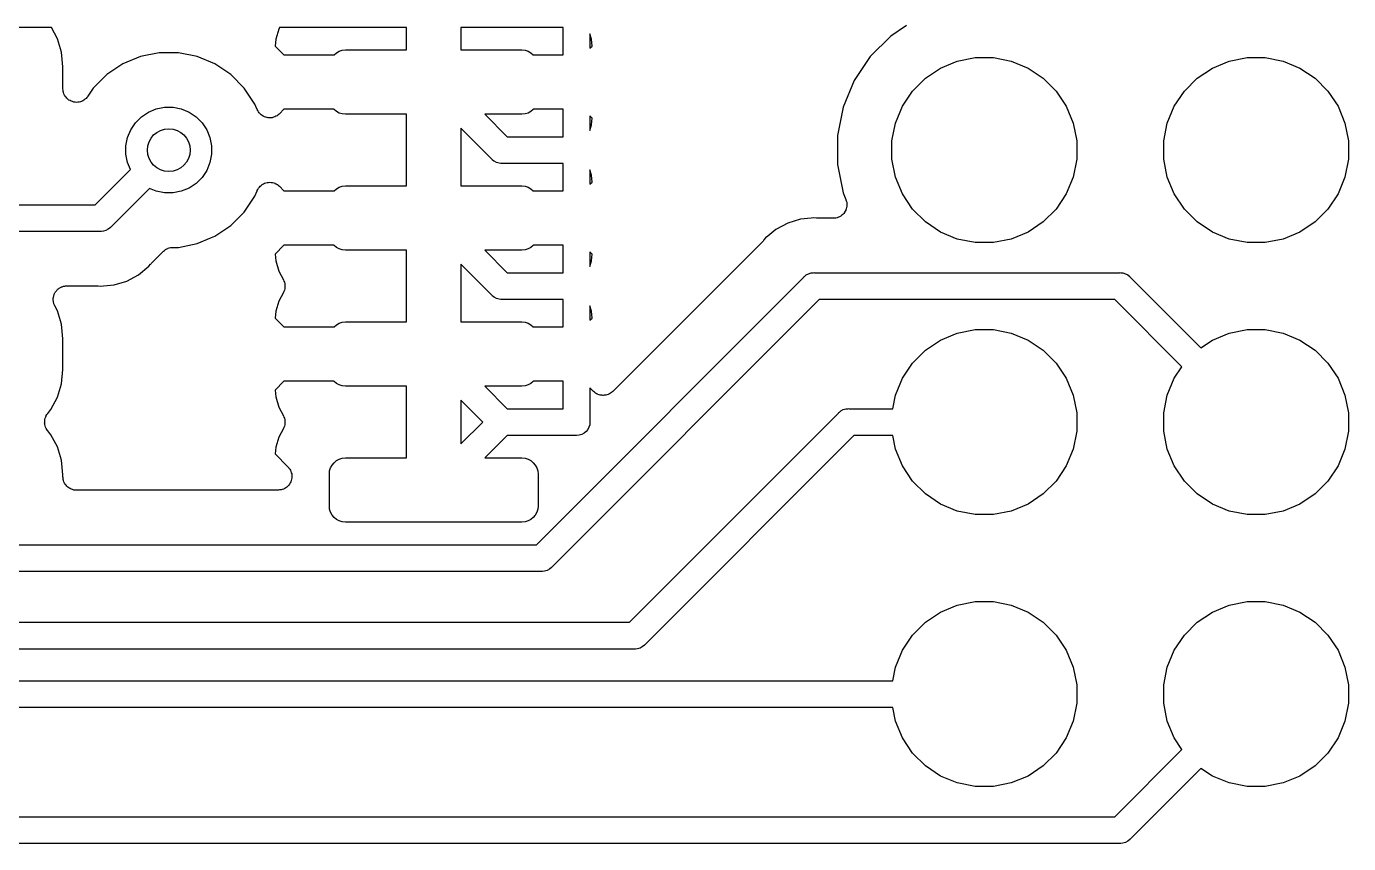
# Model space of a CAD drawing. Extents: x 4.65 to 8.46, y -5.31 to -3.29.
# Drawn here: x 7.9476 to 8.434, y -3.8049 to -3.5045 of the extents above; entities that cross this region are included whole.
import ezdxf

# ---------------------------------------------------------------- set-up
doc = ezdxf.new("R2010")
doc.units = 0
doc.header["$MEASUREMENT"] = 0
doc.layers.add('BLACK', color=7, linetype='CONTINUOUS')

msp = doc.modelspace()

# ---------------------------------------------------------------- linework, layer by layer
at = {"layer": 'BLACK', "linetype": 'CONTINUOUS'}
for p, q in [((7.95681, -3.50492), (7.81018, -3.50492)), ((7.95906, -3.50914), (7.95681, -3.50492)), ((8.04049, -3.5055), (8.03934, -3.50927)), ((8.04078, -3.50495), (8.04049, -3.5055)), ((8.04079, -3.50492), (8.04078, -3.50495)), ((8.08744, -3.50492), (8.04079, -3.50492)), ((8.08744, -3.51319), (8.08744, -3.50492)), ((8.10744, -3.50492), (8.10744, -3.51319)), ((8.14508, -3.50492), (8.10744, -3.50492)), ((8.14508, -3.515), (8.14508, -3.50492)), ((8.27141, -3.50416), (8.26558, -3.50806)), ((7.96054, -3.51402), (7.95906, -3.50914)), ((8.03934, -3.50927), (8.0391, -3.51173)), ((8.15554, -3.50927), (8.15492, -3.50724)), ((8.15492, -3.50724), (8.15492, -3.51258)), ((8.15578, -3.51173), (8.15554, -3.50927)), ((8.26558, -3.50806), (8.25806, -3.51558)), ((7.96107, -3.51934), (7.96054, -3.51402)), ((7.98957, -3.51563), (7.98307, -3.51832)), ((7.99648, -3.51425), (7.98957, -3.51563)), ((8.00352, -3.51425), (7.99648, -3.51425)), ((8.01043, -3.51563), (8.00352, -3.51425)), ((8.01693, -3.51832), (8.01043, -3.51563)), ((8.0391, -3.51173), (8.04238, -3.515)), ((8.04238, -3.515), (8.06072, -3.515)), ((8.06072, -3.515), (8.06078, -3.51492)), ((8.06078, -3.51492), (8.06168, -3.51418)), ((8.06168, -3.51418), (8.0627, -3.51364)), ((8.0627, -3.51364), (8.06381, -3.5133)), ((8.06381, -3.5133), (8.06496, -3.51319)), ((8.06496, -3.51319), (8.08744, -3.51319)), ((8.10744, -3.51319), (8.12992, -3.51319)), ((8.12992, -3.51319), (8.13107, -3.5133)), ((8.13107, -3.5133), (8.13218, -3.51364)), ((8.13218, -3.51364), (8.1332, -3.51418)), ((8.1332, -3.51418), (8.1341, -3.51492)), ((8.1341, -3.51492), (8.13416, -3.515)), ((8.13416, -3.515), (8.14508, -3.515)), ((8.15492, -3.51258), (8.15578, -3.51173)), ((8.25806, -3.51558), (8.25215, -3.52442)), ((8.29008, -3.51731), (8.29665, -3.516)), ((8.29665, -3.516), (8.30335, -3.516)), ((8.30335, -3.516), (8.30992, -3.51731)), ((8.39008, -3.51731), (8.39665, -3.516)), ((8.39665, -3.516), (8.40335, -3.516)), ((8.40335, -3.516), (8.40992, -3.51731)), ((7.96107, -3.52744), (7.96107, -3.51934)), ((7.98307, -3.51832), (7.97721, -3.52223)), ((8.02279, -3.52223), (8.01693, -3.51832)), ((8.27833, -3.52359), (8.28389, -3.51987)), ((8.28389, -3.51987), (8.29008, -3.51731)), ((8.30992, -3.51731), (8.31611, -3.51987)), ((8.31611, -3.51987), (8.32167, -3.52359)), ((8.37833, -3.52359), (8.38389, -3.51987)), ((8.38389, -3.51987), (8.39008, -3.51731)), ((8.40992, -3.51731), (8.41611, -3.51987)), ((8.41611, -3.51987), (8.42167, -3.52359)), ((7.97721, -3.52223), (7.97223, -3.52721)), ((8.02777, -3.52721), (8.02279, -3.52223)), ((8.25215, -3.52442), (8.24808, -3.53425)), ((8.27359, -3.52833), (8.27833, -3.52359)), ((8.32167, -3.52359), (8.32641, -3.52833)), ((8.37359, -3.52833), (8.37833, -3.52359)), ((8.42167, -3.52359), (8.42641, -3.52833)), ((7.96111, -3.52792), (7.96107, -3.52744)), ((7.96116, -3.5284), (7.96111, -3.52792)), ((7.96116, -3.52841), (7.96116, -3.5284)), ((7.9613, -3.52888), (7.96116, -3.52841)), ((7.96116, -3.52841), (7.96116, -3.52841)), ((7.96144, -3.52933), (7.9613, -3.52888)), ((7.96144, -3.52934), (7.96144, -3.52933)), ((7.96144, -3.52935), (7.96144, -3.52934)), ((7.96167, -3.52978), (7.96144, -3.52935)), ((7.96189, -3.5302), (7.96167, -3.52978)), ((7.9619, -3.5302), (7.96189, -3.5302)), ((7.9619, -3.53021), (7.9619, -3.5302)), ((7.96221, -3.53059), (7.9619, -3.53021)), ((7.96251, -3.53096), (7.96221, -3.53059)), ((7.96252, -3.53096), (7.96251, -3.53096)), ((7.96251, -3.53096), (7.96251, -3.53096)), ((7.96289, -3.53128), (7.96252, -3.53096)), ((7.96986, -3.53066), (7.96956, -3.53101)), ((7.97018, -3.53028), (7.96986, -3.53066)), ((7.97019, -3.53027), (7.97018, -3.53028)), ((7.97022, -3.53022), (7.97019, -3.53027)), ((7.97019, -3.53027), (7.97019, -3.53027)), ((7.97019, -3.53027), (7.97019, -3.53027)), ((7.97223, -3.52721), (7.97022, -3.53022)), ((8.03168, -3.53307), (8.02777, -3.52721)), ((8.26987, -3.53389), (8.27359, -3.52833)), ((8.32641, -3.52833), (8.33013, -3.53389)), ((8.36987, -3.53389), (8.37359, -3.52833)), ((8.42641, -3.52833), (8.43013, -3.53389)), ((7.96326, -3.53158), (7.96289, -3.53128)), ((7.96327, -3.53159), (7.96326, -3.53158)), ((7.96326, -3.53158), (7.96326, -3.53158)), ((7.9637, -3.53182), (7.96327, -3.53159)), ((7.96412, -3.53205), (7.9637, -3.53182)), ((7.96413, -3.53205), (7.96412, -3.53205)), ((7.96412, -3.53205), (7.96412, -3.53205)), ((7.96459, -3.53219), (7.96413, -3.53205)), ((7.96505, -3.53234), (7.96459, -3.53219)), ((7.96506, -3.53234), (7.96505, -3.53234)), ((7.96505, -3.53234), (7.96505, -3.53234)), ((7.96554, -3.53239), (7.96506, -3.53234)), ((7.96602, -3.53244), (7.96554, -3.53239)), ((7.96603, -3.53244), (7.96602, -3.53244)), ((7.96602, -3.53244), (7.96602, -3.53244)), ((7.96651, -3.5324), (7.96603, -3.53244)), ((7.96699, -3.53236), (7.96651, -3.5324)), ((7.967, -3.53235), (7.96699, -3.53236)), ((7.96746, -3.53222), (7.967, -3.53235)), ((7.967, -3.53235), (7.967, -3.53235)), ((7.96793, -3.53208), (7.96746, -3.53222)), ((7.96794, -3.53208), (7.96793, -3.53208)), ((7.96793, -3.53208), (7.96793, -3.53208)), ((7.96837, -3.53185), (7.96794, -3.53208)), ((7.96879, -3.53163), (7.96837, -3.53185)), ((7.9688, -3.53163), (7.96879, -3.53163)), ((7.96917, -3.53133), (7.9688, -3.53163)), ((7.9688, -3.53163), (7.9688, -3.53163)), ((7.96955, -3.53102), (7.96917, -3.53133)), ((7.96956, -3.53102), (7.96955, -3.53102)), ((7.96956, -3.53101), (7.96956, -3.53102)), ((7.99254, -3.53604), (7.99541, -3.53486)), ((7.99541, -3.53486), (7.99845, -3.53425)), ((7.99845, -3.53425), (8.00155, -3.53425)), ((8.00155, -3.53425), (8.00459, -3.53486)), ((8.00459, -3.53486), (8.00746, -3.53604)), ((8.03252, -3.53508), (8.03168, -3.53307)), ((8.03274, -3.5355), (8.03252, -3.53508)), ((8.03296, -3.53592), (8.03274, -3.5355)), ((8.04238, -3.535), (8.04067, -3.53671)), ((8.06072, -3.535), (8.04238, -3.535)), ((8.06078, -3.53508), (8.06072, -3.535)), ((8.06168, -3.53582), (8.06078, -3.53508)), ((8.0627, -3.53636), (8.06168, -3.53582)), ((8.1332, -3.53582), (8.13218, -3.53636)), ((8.1341, -3.53508), (8.1332, -3.53582)), ((8.13416, -3.535), (8.1341, -3.53508)), ((8.14508, -3.535), (8.13416, -3.535)), ((8.14508, -3.54508), (8.14508, -3.535)), ((8.24808, -3.53425), (8.246, -3.54468)), ((8.26731, -3.54008), (8.26987, -3.53389)), ((8.33013, -3.53389), (8.33269, -3.54008)), ((8.36731, -3.54008), (8.36987, -3.53389)), ((8.43013, -3.53389), (8.43269, -3.54008)), ((7.98604, -3.54254), (7.98777, -3.53996)), ((7.98777, -3.53996), (7.98996, -3.53777)), ((7.98996, -3.53777), (7.99254, -3.53604)), ((8.00746, -3.53604), (8.01004, -3.53777)), ((8.01004, -3.53777), (8.01223, -3.53996)), ((8.01223, -3.53996), (8.01396, -3.54254)), ((8.03297, -3.53593), (8.03296, -3.53592)), ((8.03297, -3.53594), (8.03297, -3.53593)), ((8.03327, -3.53631), (8.03297, -3.53594)), ((8.03357, -3.53668), (8.03327, -3.53631)), ((8.03358, -3.53669), (8.03357, -3.53668)), ((8.03359, -3.5367), (8.03358, -3.53669)), ((8.03396, -3.537), (8.03359, -3.5367)), ((8.03432, -3.53731), (8.03396, -3.537)), ((8.03434, -3.53731), (8.03432, -3.53731)), ((8.03435, -3.53732), (8.03434, -3.53731)), ((8.03476, -3.53754), (8.03435, -3.53732)), ((8.03518, -3.53777), (8.03476, -3.53754)), ((8.03519, -3.53778), (8.03518, -3.53777)), ((8.0352, -3.53778), (8.03519, -3.53778)), ((8.03566, -3.53792), (8.0352, -3.53778)), ((8.03611, -3.53807), (8.03566, -3.53792)), ((8.03613, -3.53807), (8.03611, -3.53807)), ((8.03614, -3.53807), (8.03613, -3.53807)), ((8.03661, -3.53812), (8.03614, -3.53807)), ((8.03708, -3.53817), (8.03661, -3.53812)), ((8.0371, -3.53817), (8.03708, -3.53817)), ((8.03711, -3.53817), (8.0371, -3.53817)), ((8.03758, -3.53813), (8.03711, -3.53817)), ((8.03805, -3.53809), (8.03758, -3.53813)), ((8.03807, -3.53808), (8.03805, -3.53809)), ((8.03808, -3.53808), (8.03807, -3.53808)), ((8.03853, -3.53795), (8.03808, -3.53808)), ((8.03899, -3.53781), (8.03853, -3.53795)), ((8.039, -3.53781), (8.03899, -3.53781)), ((8.03902, -3.5378), (8.039, -3.53781)), ((8.03943, -3.53758), (8.03902, -3.5378)), ((8.03986, -3.53736), (8.03943, -3.53758)), ((8.03987, -3.53736), (8.03986, -3.53736)), ((8.03988, -3.53735), (8.03987, -3.53736)), ((8.04024, -3.53706), (8.03988, -3.53735)), ((8.04062, -3.53676), (8.04024, -3.53706)), ((8.04064, -3.53674), (8.04062, -3.53676)), ((8.04067, -3.53671), (8.04064, -3.53674)), ((8.04064, -3.53674), (8.04064, -3.53674)), ((8.04064, -3.53674), (8.04064, -3.53674)), ((8.06381, -3.5367), (8.0627, -3.53636)), ((8.06496, -3.53681), (8.06381, -3.5367)), ((8.08744, -3.53681), (8.06496, -3.53681)), ((8.08744, -3.56319), (8.08744, -3.53681)), ((8.12992, -3.53681), (8.11621, -3.53681)), ((8.11621, -3.53681), (8.12448, -3.54508)), ((8.13107, -3.5367), (8.12992, -3.53681)), ((8.13218, -3.53636), (8.13107, -3.5367)), ((8.15578, -3.53827), (8.15492, -3.53742)), ((8.15492, -3.53742), (8.15492, -3.54276)), ((8.15492, -3.54276), (8.15554, -3.54073)), ((8.15554, -3.54073), (8.15578, -3.53827)), ((8.266, -3.54665), (8.26731, -3.54008)), ((8.33269, -3.54008), (8.334, -3.54665)), ((8.366, -3.54665), (8.36731, -3.54008)), ((8.43269, -3.54008), (8.434, -3.54665)), ((7.98425, -3.54845), (7.98486, -3.54541)), ((7.98486, -3.54541), (7.98604, -3.54254)), ((8.01396, -3.54254), (8.01514, -3.54541)), ((8.01514, -3.54541), (8.01575, -3.54845)), ((8.11879, -3.55331), (8.10744, -3.54196)), ((8.10744, -3.54196), (8.10744, -3.56319)), ((8.12448, -3.54508), (8.14508, -3.54508)), ((8.246, -3.54468), (8.246, -3.55532)), ((7.98425, -3.55155), (7.98425, -3.54845)), ((8.01575, -3.54845), (8.01575, -3.55155)), ((8.266, -3.55335), (8.266, -3.54665)), ((8.334, -3.54665), (8.334, -3.55335)), ((8.366, -3.55335), (8.366, -3.54665)), ((8.434, -3.54665), (8.434, -3.55335)), ((7.98486, -3.55459), (7.98425, -3.55155)), ((7.98591, -3.55713), (7.98486, -3.55459)), ((8.01514, -3.55459), (8.01396, -3.55746)), ((8.01575, -3.55155), (8.01514, -3.55459)), ((8.11894, -3.5535), (8.11879, -3.55331)), ((8.11913, -3.55365), (8.11894, -3.5535)), ((8.11958, -3.55402), (8.11913, -3.55365)), ((8.11913, -3.55365), (8.11913, -3.55365)), ((8.11969, -3.55411), (8.11958, -3.55402)), ((8.12055, -3.55457), (8.11969, -3.55411)), ((8.12148, -3.55485), (8.12055, -3.55457)), ((8.1222, -3.55492), (8.12148, -3.55485)), ((8.12244, -3.55495), (8.1222, -3.55492)), ((8.1222, -3.55492), (8.1222, -3.55492)), ((8.12268, -3.55492), (8.12244, -3.55495)), ((8.14508, -3.55492), (8.12268, -3.55492)), ((8.14508, -3.565), (8.14508, -3.55492)), ((8.246, -3.55532), (8.24808, -3.56575)), ((8.26731, -3.55992), (8.266, -3.55335)), ((8.334, -3.55335), (8.33269, -3.55992)), ((8.36731, -3.55992), (8.366, -3.55335)), ((8.434, -3.55335), (8.43269, -3.55992)), ((7.97296, -3.57008), (7.98591, -3.55713)), ((8.01223, -3.56004), (8.01004, -3.56223)), ((8.01396, -3.55746), (8.01223, -3.56004)), ((8.15554, -3.55927), (8.15492, -3.55724)), ((8.15492, -3.55724), (8.15492, -3.56258)), ((8.15578, -3.56173), (8.15554, -3.55927)), ((8.26987, -3.56611), (8.26731, -3.55992)), ((8.33269, -3.55992), (8.33013, -3.56611)), ((8.36987, -3.56611), (8.36731, -3.55992)), ((8.43269, -3.55992), (8.43013, -3.56611)), ((7.99287, -3.56409), (7.97865, -3.57831)), ((7.99541, -3.56514), (7.99287, -3.56409)), ((8.00746, -3.56396), (8.00459, -3.56514)), ((8.01004, -3.56223), (8.00746, -3.56396)), ((8.03168, -3.56693), (8.03252, -3.56492)), ((8.03252, -3.56492), (8.03253, -3.56488)), ((8.03253, -3.56487), (8.03254, -3.56485)), ((8.03253, -3.56488), (8.03253, -3.56487)), ((8.03253, -3.56488), (8.03253, -3.56488)), ((8.03254, -3.56485), (8.03277, -3.56444)), ((8.03277, -3.56444), (8.033, -3.56402)), ((8.033, -3.56402), (8.03301, -3.56401)), ((8.03301, -3.564), (8.03332, -3.56363)), ((8.03301, -3.56401), (8.03301, -3.564)), ((8.03332, -3.56363), (8.03362, -3.56327)), ((8.03362, -3.56327), (8.03363, -3.56326)), ((8.03363, -3.56326), (8.03364, -3.56325)), ((8.03364, -3.56325), (8.03401, -3.56296)), ((8.03401, -3.56296), (8.03438, -3.56266)), ((8.03438, -3.56266), (8.03439, -3.56265)), ((8.03439, -3.56265), (8.0344, -3.56264)), ((8.0344, -3.56264), (8.03482, -3.56242)), ((8.03482, -3.56242), (8.03525, -3.5622)), ((8.03525, -3.5622), (8.03526, -3.5622)), ((8.03526, -3.5622), (8.03527, -3.56219)), ((8.03527, -3.56219), (8.03572, -3.56206)), ((8.03572, -3.56206), (8.03618, -3.56192)), ((8.03618, -3.56192), (8.03619, -3.56192)), ((8.03619, -3.56192), (8.03621, -3.56192)), ((8.03621, -3.56192), (8.03668, -3.56187)), ((8.03668, -3.56187), (8.03715, -3.56183)), ((8.03715, -3.56183), (8.03717, -3.56183)), ((8.03717, -3.56183), (8.03718, -3.56183)), ((8.03718, -3.56183), (8.03764, -3.56188)), ((8.03764, -3.56188), (8.03812, -3.56193)), ((8.03812, -3.56193), (8.03814, -3.56193)), ((8.03814, -3.56193), (8.03815, -3.56193)), ((8.03815, -3.56193), (8.0386, -3.56207)), ((8.0386, -3.56207), (8.03906, -3.56221)), ((8.03906, -3.56221), (8.03907, -3.56222)), ((8.03907, -3.56222), (8.03908, -3.56222)), ((8.03908, -3.56222), (8.0395, -3.56245)), ((8.0395, -3.56245), (8.03992, -3.56267)), ((8.03992, -3.56267), (8.03993, -3.56268)), ((8.03993, -3.56268), (8.03994, -3.56269)), ((8.03994, -3.56269), (8.0403, -3.56299)), ((8.0403, -3.56299), (8.04067, -3.56329)), ((8.04067, -3.56329), (8.04238, -3.565)), ((8.04238, -3.565), (8.06072, -3.565)), ((8.06072, -3.565), (8.06078, -3.56492)), ((8.06078, -3.56492), (8.06168, -3.56418)), ((8.06168, -3.56418), (8.0627, -3.56364)), ((8.0627, -3.56364), (8.06381, -3.5633)), ((8.06381, -3.5633), (8.06496, -3.56319)), ((8.06496, -3.56319), (8.08744, -3.56319)), ((8.10744, -3.56319), (8.12992, -3.56319)), ((8.12992, -3.56319), (8.13107, -3.5633)), ((8.13107, -3.5633), (8.13218, -3.56364)), ((8.13218, -3.56364), (8.1332, -3.56418)), ((8.1332, -3.56418), (8.1341, -3.56492)), ((8.1341, -3.56492), (8.13416, -3.565)), ((8.13416, -3.565), (8.14508, -3.565)), ((8.15492, -3.56258), (8.15578, -3.56173)), ((7.99845, -3.56575), (7.99541, -3.56514)), ((8.00155, -3.56575), (7.99845, -3.56575)), ((8.00459, -3.56514), (8.00155, -3.56575)), ((8.02777, -3.57279), (8.03168, -3.56693)), ((8.24808, -3.56575), (8.24908, -3.56817)), ((8.24908, -3.56817), (8.24909, -3.5682)), ((8.24909, -3.5682), (8.24909, -3.56821)), ((8.24909, -3.56821), (8.24909, -3.56821)), ((8.24909, -3.56821), (8.2491, -3.56823)), ((8.2491, -3.56823), (8.24923, -3.56869)), ((8.24923, -3.56869), (8.24937, -3.56914)), ((8.24937, -3.56914), (8.24937, -3.56915)), ((8.24937, -3.56915), (8.24937, -3.56917)), ((8.24937, -3.56917), (8.24941, -3.56964)), ((8.24941, -3.56964), (8.24946, -3.57011)), ((8.27359, -3.57167), (8.26987, -3.56611)), ((8.33013, -3.56611), (8.32641, -3.57167)), ((8.37359, -3.57167), (8.36987, -3.56611)), ((8.43013, -3.56611), (8.42641, -3.57167)), ((7.94094, -3.57008), (7.97296, -3.57008)), ((8.02279, -3.57777), (8.02777, -3.57279)), ((8.24634, -3.57471), (8.24588, -3.57485)), ((8.24635, -3.57471), (8.24634, -3.57471)), ((8.24636, -3.5747), (8.24635, -3.57471)), ((8.24678, -3.57448), (8.24636, -3.5747)), ((8.2472, -3.57426), (8.24678, -3.57448)), ((8.24721, -3.57425), (8.2472, -3.57426)), ((8.24722, -3.57424), (8.24721, -3.57425)), ((8.2476, -3.57394), (8.24722, -3.57424)), ((8.24796, -3.57364), (8.2476, -3.57394)), ((8.24797, -3.57363), (8.24796, -3.57364)), ((8.24798, -3.57363), (8.24797, -3.57363)), ((8.24828, -3.57326), (8.24798, -3.57363)), ((8.24859, -3.5729), (8.24828, -3.57326)), ((8.2486, -3.57287), (8.24859, -3.57288)), ((8.24859, -3.57288), (8.24859, -3.5729)), ((8.24883, -3.57245), (8.2486, -3.57287)), ((8.24905, -3.57204), (8.24883, -3.57245)), ((8.24906, -3.57203), (8.24905, -3.57204)), ((8.24907, -3.57202), (8.24906, -3.57203)), ((8.24921, -3.57156), (8.24907, -3.57202)), ((8.24935, -3.57111), (8.24921, -3.57156)), ((8.2494, -3.5706), (8.24935, -3.57108)), ((8.24935, -3.57108), (8.24935, -3.5711)), ((8.24935, -3.5711), (8.24935, -3.57111)), ((8.24946, -3.57014), (8.2494, -3.5706)), ((8.24946, -3.57011), (8.24945, -3.57013)), ((8.24945, -3.57013), (8.24946, -3.57014)), ((8.27833, -3.57641), (8.27359, -3.57167)), ((8.32641, -3.57167), (8.32167, -3.57641)), ((8.37833, -3.57641), (8.37359, -3.57167)), ((8.42641, -3.57167), (8.42167, -3.57641)), ((7.97689, -3.57957), (7.97596, -3.57985)), ((7.97775, -3.57911), (7.97689, -3.57957)), ((7.9785, -3.5785), (7.97775, -3.57911)), ((7.97865, -3.57831), (7.9785, -3.5785)), ((8.01693, -3.58168), (8.02279, -3.57777)), ((8.22336, -3.57918), (8.22033, -3.58167)), ((8.22769, -3.57686), (8.22336, -3.57918)), ((8.23239, -3.57544), (8.22769, -3.57686)), ((8.23629, -3.57506), (8.23239, -3.57544)), ((8.23727, -3.57496), (8.23629, -3.57505)), ((8.23629, -3.57505), (8.23629, -3.57506)), ((8.23825, -3.57505), (8.23727, -3.57496)), ((8.23846, -3.57505), (8.23825, -3.57505)), ((8.23867, -3.57508), (8.23846, -3.57505)), ((8.23874, -3.57508), (8.23867, -3.57508)), ((8.24446, -3.57508), (8.23874, -3.57508)), ((8.24493, -3.57503), (8.24446, -3.57508)), ((8.2454, -3.57499), (8.24493, -3.57503)), ((8.24541, -3.57498), (8.2454, -3.57499)), ((8.24543, -3.57498), (8.24541, -3.57498)), ((8.24588, -3.57485), (8.24543, -3.57498)), ((8.28389, -3.58013), (8.27833, -3.57641)), ((8.32167, -3.57641), (8.31611, -3.58013)), ((8.38389, -3.58013), (8.37833, -3.57641)), ((8.42167, -3.57641), (8.41611, -3.58013)), ((7.97476, -3.57992), (7.94094, -3.57992)), ((7.975, -3.57994), (7.97476, -3.57992)), ((7.97524, -3.57992), (7.975, -3.57994)), ((7.97596, -3.57985), (7.97524, -3.57992)), ((7.97524, -3.57992), (7.97524, -3.57992)), ((8.00352, -3.58575), (8.01043, -3.58437)), ((8.01043, -3.58437), (8.0157, -3.58219)), ((8.0157, -3.58219), (8.01693, -3.58168)), ((8.0157, -3.58219), (8.0157, -3.58219)), ((8.21861, -3.58342), (8.1633, -3.63873)), ((8.21875, -3.58325), (8.21861, -3.58342)), ((8.2189, -3.58311), (8.21875, -3.58325)), ((8.21894, -3.58305), (8.2189, -3.58311)), ((8.21957, -3.58229), (8.21894, -3.58305)), ((8.22033, -3.58167), (8.21957, -3.58229)), ((8.22033, -3.58167), (8.22033, -3.58167)), ((8.29008, -3.58269), (8.28389, -3.58013)), ((8.29665, -3.584), (8.29008, -3.58269)), ((8.30335, -3.584), (8.29665, -3.584)), ((8.30992, -3.58269), (8.30335, -3.584)), ((8.31611, -3.58013), (8.30992, -3.58269)), ((8.39008, -3.58269), (8.38389, -3.58013)), ((8.39665, -3.584), (8.39008, -3.58269)), ((8.40335, -3.584), (8.39665, -3.584)), ((8.40992, -3.58269), (8.40335, -3.584)), ((8.41611, -3.58013), (8.40992, -3.58269)), ((7.99366, -3.59158), (7.99803, -3.58721)), ((7.99803, -3.58721), (7.99804, -3.5872)), ((7.99804, -3.5872), (7.99808, -3.58716)), ((7.99804, -3.5872), (7.99804, -3.5872)), ((7.99804, -3.5872), (7.99804, -3.5872)), ((7.99808, -3.58716), (7.99844, -3.58687)), ((7.99844, -3.58687), (7.9988, -3.58658)), ((7.9988, -3.58658), (7.99882, -3.58657)), ((7.99882, -3.58657), (7.99884, -3.58655)), ((7.99884, -3.58655), (7.99926, -3.58634)), ((7.99926, -3.58634), (7.99966, -3.58613)), ((7.99966, -3.58613), (7.99969, -3.58612)), ((7.99969, -3.58612), (7.99971, -3.58611)), ((7.99971, -3.58611), (8.00015, -3.58598)), ((8.00015, -3.58598), (8.0006, -3.58584)), ((8.0006, -3.58584), (8.00062, -3.58584)), ((8.00062, -3.58584), (8.00065, -3.58583)), ((8.00065, -3.58583), (8.00111, -3.58579)), ((8.00111, -3.58579), (8.00157, -3.58575)), ((8.00157, -3.58575), (8.00352, -3.58575)), ((8.04238, -3.585), (8.0391, -3.58827)), ((8.0391, -3.58827), (8.03934, -3.59073)), ((8.06072, -3.585), (8.04238, -3.585)), ((8.06078, -3.58508), (8.06072, -3.585)), ((8.06168, -3.58582), (8.06078, -3.58508)), ((8.0627, -3.58636), (8.06168, -3.58582)), ((8.06381, -3.5867), (8.0627, -3.58636)), ((8.06496, -3.58681), (8.06381, -3.5867)), ((8.08744, -3.58681), (8.06496, -3.58681)), ((8.08744, -3.61319), (8.08744, -3.58681)), ((8.12992, -3.58681), (8.11621, -3.58681)), ((8.11621, -3.58681), (8.12448, -3.59508)), ((8.13107, -3.5867), (8.12992, -3.58681)), ((8.13218, -3.58636), (8.13107, -3.5867)), ((8.1332, -3.58582), (8.13218, -3.58636)), ((8.1341, -3.58508), (8.1332, -3.58582)), ((8.13416, -3.585), (8.1341, -3.58508)), ((8.14508, -3.585), (8.13416, -3.585)), ((8.14508, -3.59508), (8.14508, -3.585)), ((8.15578, -3.58827), (8.15492, -3.58742)), ((8.15492, -3.58742), (8.15492, -3.59276)), ((8.15554, -3.59073), (8.15578, -3.58827)), ((7.98891, -3.59582), (7.99271, -3.59271)), ((7.99271, -3.59271), (7.99333, -3.59195)), ((7.99333, -3.59195), (7.99338, -3.59189)), ((7.99338, -3.59189), (7.99353, -3.59175)), ((7.99353, -3.59175), (7.99366, -3.59158)), ((8.03934, -3.59073), (8.04049, -3.5945)), ((8.11879, -3.60331), (8.10744, -3.59196)), ((8.10744, -3.59196), (8.10744, -3.61319)), ((8.15492, -3.59276), (8.15554, -3.59073)), ((7.97989, -3.59956), (7.98458, -3.59814)), ((7.98458, -3.59814), (7.98891, -3.59582)), ((8.04049, -3.5945), (8.04217, -3.59764)), ((8.04217, -3.59764), (8.04218, -3.59766)), ((8.04218, -3.59766), (8.04218, -3.59766)), ((8.04218, -3.59766), (8.04218, -3.59766)), ((8.04218, -3.59766), (8.0422, -3.5977)), ((8.0422, -3.5977), (8.04237, -3.59814)), ((8.04237, -3.59814), (8.04255, -3.59857)), ((8.04255, -3.59857), (8.04255, -3.59859)), ((8.04255, -3.59859), (8.04256, -3.59861)), ((8.04256, -3.59861), (8.04265, -3.59907)), ((8.04265, -3.59907), (8.04273, -3.59952)), ((8.12448, -3.59508), (8.14508, -3.59508)), ((8.13524, -3.69508), (8.23362, -3.59669)), ((8.23362, -3.59669), (8.23378, -3.5965)), ((8.23378, -3.5965), (8.23396, -3.59635)), ((8.23396, -3.59635), (8.23397, -3.59635)), ((8.23397, -3.59635), (8.23453, -3.59589)), ((8.23453, -3.59589), (8.23538, -3.59543)), ((8.23453, -3.59589), (8.23453, -3.59589)), ((8.23453, -3.59589), (8.23453, -3.59589)), ((8.23538, -3.59543), (8.23631, -3.59515)), ((8.23631, -3.59515), (8.23703, -3.59508)), ((8.23703, -3.59508), (8.23727, -3.59505)), ((8.23703, -3.59508), (8.23703, -3.59508)), ((8.23727, -3.59505), (8.23752, -3.59508)), ((8.23752, -3.59508), (8.34976, -3.59508)), ((8.34976, -3.59508), (8.35, -3.59505)), ((8.35, -3.59505), (8.35024, -3.59508)), ((8.35024, -3.59508), (8.35024, -3.59508)), ((8.35024, -3.59508), (8.35096, -3.59515)), ((8.35096, -3.59515), (8.35189, -3.59543)), ((8.35189, -3.59543), (8.35275, -3.59589)), ((8.35275, -3.59589), (8.3535, -3.5965)), ((8.3535, -3.5965), (8.35365, -3.59669)), ((8.35365, -3.59669), (8.37966, -3.6227)), ((7.95755, -3.60415), (7.95758, -3.60392)), ((7.95758, -3.60392), (7.95765, -3.60367)), ((7.95765, -3.60367), (7.95771, -3.60342)), ((7.95771, -3.60342), (7.9578, -3.60321)), ((7.9578, -3.60321), (7.95787, -3.60298)), ((7.95787, -3.60298), (7.95799, -3.60276)), ((7.95799, -3.60276), (7.95809, -3.60252)), ((7.95809, -3.60252), (7.95822, -3.60233)), ((7.95822, -3.60233), (7.95833, -3.60213)), ((7.95833, -3.60213), (7.95849, -3.60193)), ((7.95849, -3.60193), (7.95864, -3.60172)), ((7.95864, -3.60172), (7.9588, -3.60155)), ((7.9588, -3.60155), (7.95895, -3.60137)), ((7.95895, -3.60137), (7.95915, -3.60121)), ((7.95915, -3.60121), (7.95933, -3.60103)), ((7.95933, -3.60103), (7.95953, -3.6009)), ((7.95953, -3.6009), (7.95971, -3.60076)), ((7.95971, -3.60076), (7.95993, -3.60064)), ((7.95993, -3.60064), (7.96015, -3.6005)), ((7.96015, -3.6005), (7.96036, -3.60041)), ((7.96036, -3.60041), (7.96057, -3.6003)), ((7.96057, -3.6003), (7.96081, -3.60022)), ((7.96081, -3.60022), (7.96105, -3.60013)), ((7.96105, -3.60013), (7.96128, -3.60008)), ((7.96128, -3.60008), (7.9615, -3.60002)), ((7.9615, -3.60002), (7.96176, -3.59999)), ((7.96176, -3.59999), (7.96201, -3.59994)), ((7.96201, -3.59994), (7.96224, -3.59994)), ((7.96224, -3.59994), (7.96247, -3.59992)), ((7.96247, -3.59992), (7.97353, -3.59992)), ((7.97353, -3.59992), (7.9736, -3.59992)), ((7.9736, -3.59992), (7.97381, -3.59995)), ((7.97381, -3.59995), (7.97402, -3.59995)), ((7.97402, -3.59995), (7.975, -3.60004)), ((7.975, -3.60004), (7.97598, -3.59995)), ((7.97598, -3.59995), (7.97599, -3.59994)), ((7.97599, -3.59994), (7.97989, -3.59956)), ((8.04217, -3.60236), (8.04049, -3.6055)), ((8.04234, -3.60193), (8.04217, -3.60236)), ((8.04253, -3.6015), (8.04234, -3.60193)), ((8.04254, -3.60146), (8.04253, -3.60148)), ((8.04253, -3.60148), (8.04253, -3.6015)), ((8.04263, -3.601), (8.04254, -3.60146)), ((8.04273, -3.60055), (8.04263, -3.601)), ((8.04273, -3.59952), (8.04273, -3.59955)), ((8.04273, -3.59955), (8.04274, -3.59957)), ((8.04274, -3.59957), (8.04273, -3.60003)), ((8.04273, -3.60003), (8.04273, -3.6005)), ((8.04273, -3.6005), (8.04273, -3.60052)), ((8.04273, -3.60052), (8.04273, -3.60055)), ((8.11894, -3.6035), (8.11879, -3.60331)), ((8.11913, -3.60365), (8.11894, -3.6035)), ((8.11969, -3.60411), (8.11913, -3.60365)), ((8.11913, -3.60365), (8.11913, -3.60365)), ((7.95747, -3.60489), (7.9575, -3.60463)), ((7.9575, -3.60512), (7.95747, -3.60489)), ((7.95749, -3.60535), (7.9575, -3.60512)), ((7.95754, -3.6056), (7.95749, -3.60535)), ((7.9575, -3.60437), (7.95755, -3.60415)), ((7.9575, -3.60463), (7.9575, -3.60437)), ((7.95756, -3.60586), (7.95754, -3.6056)), ((7.95763, -3.60608), (7.95756, -3.60586)), ((7.95767, -3.60631), (7.95763, -3.60608)), ((7.95777, -3.60655), (7.95767, -3.60631)), ((7.95784, -3.60679), (7.95777, -3.60655)), ((7.95795, -3.607), (7.95784, -3.60679)), ((7.95803, -3.60722), (7.95795, -3.607)), ((7.95807, -3.60728), (7.95803, -3.60722)), ((7.95906, -3.60914), (7.95807, -3.60728)), ((8.04049, -3.6055), (8.03934, -3.60927)), ((8.12055, -3.60457), (8.11969, -3.60411)), ((8.12148, -3.60485), (8.12055, -3.60457)), ((8.1222, -3.60492), (8.12148, -3.60485)), ((8.12244, -3.60494), (8.1222, -3.60492)), ((8.1222, -3.60492), (8.1222, -3.60492)), ((8.12268, -3.60492), (8.12244, -3.60494)), ((8.14508, -3.60492), (8.12268, -3.60492)), ((8.23931, -3.60492), (8.14093, -3.70331)), ((8.14508, -3.615), (8.14508, -3.60492)), ((8.15554, -3.60927), (8.15492, -3.60724)), ((8.15492, -3.60724), (8.15492, -3.61258)), ((8.34796, -3.60492), (8.23931, -3.60492)), ((8.3727, -3.62966), (8.34796, -3.60492)), ((7.96054, -3.61402), (7.95906, -3.60914)), ((8.03934, -3.60927), (8.0391, -3.61173)), ((8.0391, -3.61173), (8.04238, -3.615)), ((8.06168, -3.61418), (8.0627, -3.61364)), ((8.0627, -3.61364), (8.06381, -3.6133)), ((8.06381, -3.6133), (8.06496, -3.61319)), ((8.06496, -3.61319), (8.08744, -3.61319)), ((8.10744, -3.61319), (8.12992, -3.61319)), ((8.12992, -3.61319), (8.13107, -3.6133)), ((8.13107, -3.6133), (8.13218, -3.61364)), ((8.13218, -3.61364), (8.1332, -3.61418)), ((8.15492, -3.61258), (8.15578, -3.61173)), ((8.15578, -3.61173), (8.15554, -3.60927)), ((7.96107, -3.61934), (7.96054, -3.61402)), ((8.04238, -3.615), (8.06072, -3.615)), ((8.06072, -3.615), (8.06078, -3.61492)), ((8.06078, -3.61492), (8.06168, -3.61418)), ((8.1332, -3.61418), (8.1341, -3.61492)), ((8.1341, -3.61492), (8.13416, -3.615)), ((8.13416, -3.615), (8.14508, -3.615)), ((8.28389, -3.61987), (8.29008, -3.61731)), ((8.29008, -3.61731), (8.29665, -3.616)), ((8.29665, -3.616), (8.30335, -3.616)), ((8.30335, -3.616), (8.30992, -3.61731)), ((8.30992, -3.61731), (8.31611, -3.61987)), ((8.38389, -3.61987), (8.39008, -3.61731)), ((8.39008, -3.61731), (8.39665, -3.616)), ((8.39665, -3.616), (8.40335, -3.616)), ((8.40335, -3.616), (8.40992, -3.61731)), ((8.40992, -3.61731), (8.41611, -3.61987)), ((7.96107, -3.63066), (7.96107, -3.61934)), ((8.27833, -3.62359), (8.28389, -3.61987)), ((8.31611, -3.61987), (8.32167, -3.62359)), ((8.37966, -3.6227), (8.38389, -3.61987)), ((8.41611, -3.61987), (8.42167, -3.62359)), ((8.27359, -3.62833), (8.27833, -3.62359)), ((8.32167, -3.62359), (8.32641, -3.62833)), ((8.42167, -3.62359), (8.42641, -3.62833)), ((7.96054, -3.63598), (7.96107, -3.63066)), ((8.26987, -3.63389), (8.27359, -3.62833)), ((8.32641, -3.62833), (8.33013, -3.63389)), ((8.36987, -3.63389), (8.3727, -3.62966)), ((8.42641, -3.62833), (8.43013, -3.63389)), ((7.95906, -3.64086), (7.96054, -3.63598)), ((8.04238, -3.635), (8.0391, -3.63827)), ((8.06072, -3.635), (8.04238, -3.635)), ((8.06078, -3.63508), (8.06072, -3.635)), ((8.06168, -3.63582), (8.06078, -3.63508)), ((8.0627, -3.63636), (8.06168, -3.63582)), ((8.06381, -3.6367), (8.0627, -3.63636)), ((8.06496, -3.63681), (8.06381, -3.6367)), ((8.08744, -3.63681), (8.06496, -3.63681)), ((8.08744, -3.66319), (8.08744, -3.63681)), ((8.12992, -3.63681), (8.11621, -3.63681)), ((8.11621, -3.63681), (8.12448, -3.64508)), ((8.13107, -3.6367), (8.12992, -3.63681)), ((8.13218, -3.63636), (8.13107, -3.6367)), ((8.1332, -3.63582), (8.13218, -3.63636)), ((8.1341, -3.63508), (8.1332, -3.63582)), ((8.13416, -3.635), (8.1341, -3.63508)), ((8.14508, -3.635), (8.13416, -3.635)), ((8.14508, -3.64508), (8.14508, -3.635)), ((8.15623, -3.63873), (8.15492, -3.63742)), ((8.15492, -3.63742), (8.15492, -3.64976)), ((8.26731, -3.64008), (8.26987, -3.63389)), ((8.33013, -3.63389), (8.33269, -3.64008)), ((8.36731, -3.64008), (8.36987, -3.63389)), ((8.43013, -3.63389), (8.43269, -3.64008)), ((7.95666, -3.64535), (7.95906, -3.64086)), ((8.0391, -3.63827), (8.03934, -3.64073)), ((8.03934, -3.64073), (8.04049, -3.6445)), ((8.11548, -3.65), (8.10744, -3.64196)), ((8.10744, -3.64196), (8.10744, -3.65804)), ((8.15659, -3.63902), (8.15623, -3.63873)), ((8.15696, -3.63933), (8.15659, -3.63902)), ((8.15697, -3.63934), (8.15696, -3.63933)), ((8.15699, -3.63935), (8.15697, -3.63934)), ((8.1574, -3.63957), (8.15699, -3.63935)), ((8.15781, -3.63979), (8.1574, -3.63957)), ((8.15783, -3.6398), (8.15781, -3.63979)), ((8.15785, -3.63981), (8.15783, -3.6398)), ((8.15829, -3.63994), (8.15785, -3.63981)), ((8.15875, -3.64009), (8.15829, -3.63994)), ((8.15876, -3.64009), (8.15875, -3.64009)), ((8.15878, -3.64009), (8.15876, -3.64009)), ((8.15925, -3.64014), (8.15878, -3.64009)), ((8.15972, -3.64019), (8.15925, -3.64014)), ((8.15973, -3.64019), (8.15972, -3.64019)), ((8.15975, -3.64019), (8.15973, -3.64019)), ((8.16022, -3.64015), (8.15975, -3.64019)), ((8.16069, -3.64011), (8.16022, -3.64015)), ((8.1607, -3.6401), (8.16069, -3.64011)), ((8.16072, -3.6401), (8.1607, -3.6401)), ((8.16117, -3.63997), (8.16072, -3.6401)), ((8.16162, -3.63983), (8.16117, -3.63997)), ((8.16164, -3.63983), (8.16162, -3.63983)), ((8.16166, -3.63982), (8.16164, -3.63983)), ((8.16207, -3.6396), (8.16166, -3.63982)), ((8.16249, -3.63938), (8.16207, -3.6396)), ((8.1625, -3.63937), (8.16249, -3.63938)), ((8.16252, -3.63937), (8.1625, -3.63937)), ((8.16288, -3.63907), (8.16252, -3.63937)), ((8.16325, -3.63878), (8.16288, -3.63907)), ((8.16328, -3.63875), (8.16325, -3.63878)), ((8.1633, -3.63873), (8.16328, -3.63875)), ((8.16328, -3.63875), (8.16328, -3.63875)), ((8.16328, -3.63875), (8.16328, -3.63875)), ((8.26631, -3.64508), (8.26731, -3.64008)), ((8.33269, -3.64008), (8.334, -3.64665)), ((8.366, -3.64665), (8.36731, -3.64008)), ((8.43269, -3.64008), (8.434, -3.64665)), ((7.95473, -3.64807), (7.95491, -3.64764)), ((7.95491, -3.64764), (7.95492, -3.64762)), ((7.95492, -3.6476), (7.95519, -3.64722)), ((7.95492, -3.64762), (7.95492, -3.6476)), ((7.95519, -3.64722), (7.95545, -3.64683)), ((7.95545, -3.64683), (7.95666, -3.64535)), ((8.04049, -3.6445), (8.04217, -3.64764)), ((8.04217, -3.64764), (8.04218, -3.64766)), ((8.04218, -3.64766), (8.04218, -3.64766)), ((8.04218, -3.64766), (8.04218, -3.64766)), ((8.04218, -3.64766), (8.0422, -3.6477)), ((8.0422, -3.6477), (8.04237, -3.64814)), ((8.12448, -3.64508), (8.14508, -3.64508)), ((8.16942, -3.72362), (8.24635, -3.64669)), ((8.24635, -3.64669), (8.2465, -3.6465)), ((8.2465, -3.6465), (8.24669, -3.64635)), ((8.24669, -3.64635), (8.24725, -3.64589)), ((8.24669, -3.64635), (8.24669, -3.64635)), ((8.24725, -3.64589), (8.24811, -3.64543)), ((8.24725, -3.64589), (8.24725, -3.64589)), ((8.24725, -3.64589), (8.24725, -3.64589)), ((8.24811, -3.64543), (8.24904, -3.64515)), ((8.24904, -3.64515), (8.24976, -3.64508)), ((8.24976, -3.64508), (8.25, -3.64505)), ((8.24976, -3.64508), (8.24976, -3.64508)), ((8.25, -3.64505), (8.25024, -3.64508)), ((8.25024, -3.64508), (8.26631, -3.64508)), ((8.334, -3.64665), (8.334, -3.65335)), ((8.366, -3.65335), (8.366, -3.64665)), ((8.434, -3.64665), (8.434, -3.65335)), ((7.95433, -3.65043), (7.95434, -3.64997)), ((7.95434, -3.65045), (7.95433, -3.65043)), ((7.95434, -3.64946), (7.95444, -3.649)), ((7.95434, -3.64948), (7.95434, -3.64946)), ((7.95434, -3.6495), (7.95434, -3.64948)), ((7.95434, -3.64997), (7.95434, -3.6495)), ((7.95434, -3.65047), (7.95434, -3.65045)), ((7.95442, -3.65093), (7.95434, -3.65047)), ((7.95451, -3.65139), (7.95442, -3.65093)), ((7.95444, -3.649), (7.95453, -3.64854)), ((7.95452, -3.65141), (7.95451, -3.65139)), ((7.95452, -3.65143), (7.95452, -3.65141)), ((7.9547, -3.65186), (7.95452, -3.65143)), ((7.95453, -3.64854), (7.95454, -3.64852)), ((7.95454, -3.6485), (7.95473, -3.64807)), ((7.95454, -3.64852), (7.95454, -3.6485)), ((7.95487, -3.6523), (7.9547, -3.65186)), ((7.95488, -3.65232), (7.95487, -3.6523)), ((7.95489, -3.65233), (7.95488, -3.65232)), ((7.95515, -3.65272), (7.95489, -3.65233)), ((8.04217, -3.65236), (8.04049, -3.6555)), ((8.04234, -3.65193), (8.04217, -3.65236)), ((8.04253, -3.6515), (8.04234, -3.65193)), ((8.04237, -3.64814), (8.04255, -3.64857)), ((8.04254, -3.65146), (8.04253, -3.65148)), ((8.04253, -3.65148), (8.04253, -3.6515)), ((8.04263, -3.651), (8.04254, -3.65146)), ((8.04255, -3.64857), (8.04255, -3.64859)), ((8.04255, -3.64859), (8.04256, -3.64861)), ((8.04256, -3.64861), (8.04265, -3.64907)), ((8.04273, -3.65055), (8.04263, -3.651)), ((8.04265, -3.64907), (8.04273, -3.64952)), ((8.04273, -3.64952), (8.04273, -3.64955)), ((8.04273, -3.64955), (8.04274, -3.64957)), ((8.04274, -3.64957), (8.04273, -3.65003)), ((8.04273, -3.65003), (8.04273, -3.6505)), ((8.04273, -3.6505), (8.04273, -3.65052)), ((8.04273, -3.65052), (8.04273, -3.65055)), ((8.10744, -3.65804), (8.11548, -3.65)), ((8.15457, -3.65189), (8.15411, -3.65275)), ((8.15485, -3.65096), (8.15457, -3.65189)), ((8.15492, -3.65024), (8.15485, -3.65096)), ((8.15492, -3.64976), (8.15495, -3.65)), ((8.15495, -3.65), (8.15492, -3.65024)), ((7.9554, -3.65312), (7.95515, -3.65272)), ((7.95543, -3.65315), (7.9554, -3.65312)), ((7.95545, -3.65317), (7.95543, -3.65315)), ((7.95543, -3.65315), (7.95543, -3.65315)), ((7.95543, -3.65315), (7.95543, -3.65315)), ((7.95666, -3.65465), (7.95545, -3.65317)), ((7.95906, -3.65914), (7.95666, -3.65465)), ((8.04049, -3.6555), (8.03934, -3.65927)), ((8.12448, -3.65492), (8.11621, -3.66319)), ((8.14976, -3.65492), (8.12448, -3.65492)), ((8.15, -3.65495), (8.14976, -3.65492)), ((8.15096, -3.65485), (8.15, -3.65495)), ((8.15189, -3.65457), (8.15096, -3.65485)), ((8.15275, -3.65411), (8.15189, -3.65457)), ((8.1535, -3.6535), (8.15275, -3.65411)), ((8.15411, -3.65275), (8.1535, -3.6535)), ((8.25204, -3.65492), (8.17511, -3.73185)), ((8.26631, -3.65492), (8.25204, -3.65492)), ((8.26731, -3.65992), (8.26631, -3.65492)), ((8.334, -3.65335), (8.33269, -3.65992)), ((8.36731, -3.65992), (8.366, -3.65335)), ((8.434, -3.65335), (8.43269, -3.65992)), ((7.96054, -3.66402), (7.95906, -3.65914)), ((8.03934, -3.65927), (8.0391, -3.66173)), ((8.0391, -3.66173), (8.04384, -3.66646)), ((8.26987, -3.66611), (8.26731, -3.65992)), ((8.33269, -3.65992), (8.33013, -3.66611)), ((8.36987, -3.66611), (8.36731, -3.65992)), ((8.43269, -3.65992), (8.43013, -3.66611)), ((7.96107, -3.66934), (7.96054, -3.66402)), ((8.04384, -3.66646), (8.04388, -3.6665)), ((8.04388, -3.6665), (8.04388, -3.6665)), ((8.04388, -3.6665), (8.04388, -3.6665)), ((8.04388, -3.6665), (8.04389, -3.66651)), ((8.04389, -3.66651), (8.04419, -3.66689)), ((8.04419, -3.66689), (8.04449, -3.66726)), ((8.05917, -3.66794), (8.0595, -3.66683)), ((8.0595, -3.66683), (8.06005, -3.66581)), ((8.06005, -3.66581), (8.06078, -3.66492)), ((8.06078, -3.66492), (8.06168, -3.66418)), ((8.06168, -3.66418), (8.0627, -3.66364)), ((8.0627, -3.66364), (8.06381, -3.6633)), ((8.06381, -3.6633), (8.06496, -3.66319)), ((8.06496, -3.66319), (8.08744, -3.66319)), ((8.11621, -3.66319), (8.12992, -3.66319)), ((8.12992, -3.66319), (8.13107, -3.6633)), ((8.13107, -3.6633), (8.13218, -3.66364)), ((8.13218, -3.66364), (8.1332, -3.66418)), ((8.1332, -3.66418), (8.1341, -3.66492)), ((8.1341, -3.66492), (8.13483, -3.66581)), ((8.13483, -3.66581), (8.13538, -3.66683)), ((8.13538, -3.66683), (8.13571, -3.66794)), ((8.27359, -3.67167), (8.26987, -3.66611)), ((8.33013, -3.66611), (8.32641, -3.67167)), ((8.37359, -3.67167), (8.36987, -3.66611)), ((8.43013, -3.66611), (8.42641, -3.67167)), ((7.96107, -3.67008), (7.96107, -3.66934)), ((7.96111, -3.67055), (7.96107, -3.67008)), ((7.96115, -3.67102), (7.96111, -3.67055)), ((7.96116, -3.67103), (7.96115, -3.67102)), ((7.96116, -3.67105), (7.96116, -3.67103)), ((7.9613, -3.6715), (7.96116, -3.67105)), ((7.96143, -3.67195), (7.9613, -3.6715)), ((7.96144, -3.67197), (7.96143, -3.67195)), ((7.96144, -3.67198), (7.96144, -3.67197)), ((7.96166, -3.6724), (7.96144, -3.67198)), ((8.04449, -3.66726), (8.04449, -3.66727)), ((8.04449, -3.66727), (8.0445, -3.66728)), ((8.0445, -3.66728), (8.04472, -3.66771)), ((8.04491, -3.67195), (8.04468, -3.67237)), ((8.04472, -3.66771), (8.04494, -3.66813)), ((8.04506, -3.67148), (8.04491, -3.67194)), ((8.04491, -3.67194), (8.04491, -3.67195)), ((8.04491, -3.67195), (8.04491, -3.67195)), ((8.04494, -3.66813), (8.04494, -3.66814)), ((8.04494, -3.66814), (8.04495, -3.66814)), ((8.04495, -3.66814), (8.04508, -3.6686)), ((8.0452, -3.67102), (8.04506, -3.67148)), ((8.04508, -3.6686), (8.04522, -3.66906)), ((8.04525, -3.67053), (8.0452, -3.67101)), ((8.0452, -3.67101), (8.0452, -3.67101)), ((8.0452, -3.67101), (8.0452, -3.67102)), ((8.04522, -3.66906), (8.04522, -3.66907)), ((8.04522, -3.66907), (8.04522, -3.66908)), ((8.04522, -3.66908), (8.04526, -3.66956)), ((8.0453, -3.67005), (8.04525, -3.67053)), ((8.04526, -3.66956), (8.0453, -3.67003)), ((8.0453, -3.67003), (8.0453, -3.67004)), ((8.0453, -3.67004), (8.0453, -3.67005)), ((8.05906, -3.66909), (8.05917, -3.66794)), ((8.05906, -3.68091), (8.05906, -3.66909)), ((8.13571, -3.66794), (8.13583, -3.66909)), ((8.13583, -3.66909), (8.13583, -3.68091)), ((8.27833, -3.67641), (8.27359, -3.67167)), ((8.32641, -3.67167), (8.32167, -3.67641)), ((8.37833, -3.67641), (8.37359, -3.67167)), ((8.42641, -3.67167), (8.42167, -3.67641)), ((7.96188, -3.67282), (7.96166, -3.6724)), ((7.96189, -3.67283), (7.96188, -3.67282)), ((7.9619, -3.67285), (7.96189, -3.67283)), ((7.9622, -3.67321), (7.9619, -3.67285)), ((7.96249, -3.67358), (7.9622, -3.67321)), ((7.96251, -3.67359), (7.96249, -3.67358)), ((7.96252, -3.6736), (7.96251, -3.67359)), ((7.96288, -3.6739), (7.96252, -3.6736)), ((7.96324, -3.6742), (7.96288, -3.6739)), ((7.96326, -3.67421), (7.96324, -3.6742)), ((7.96327, -3.67422), (7.96326, -3.67421)), ((7.96368, -3.67445), (7.96327, -3.67422)), ((7.9641, -3.67467), (7.96368, -3.67445)), ((7.96411, -3.67468), (7.9641, -3.67467)), ((7.96413, -3.67469), (7.96411, -3.67468)), ((7.96458, -3.67483), (7.96413, -3.67469)), ((7.96503, -3.67497), (7.96458, -3.67483)), ((7.96504, -3.67497), (7.96503, -3.67497)), ((7.96506, -3.67498), (7.96504, -3.67497)), ((7.96553, -3.67503), (7.96506, -3.67498)), ((7.966, -3.67508), (7.96553, -3.67503)), ((7.96603, -3.67508), (7.966, -3.67508)), ((7.96607, -3.67508), (7.96603, -3.67508)), ((7.96603, -3.67508), (7.96603, -3.67508)), ((7.96603, -3.67508), (7.96603, -3.67508)), ((8.03406, -3.67508), (7.96607, -3.67508)), ((8.03452, -3.67503), (8.03406, -3.67508)), ((8.03488, -3.675), (8.03452, -3.67503)), ((8.04031, -3.675), (8.03488, -3.675)), ((8.04077, -3.67495), (8.04031, -3.675)), ((8.04126, -3.67491), (8.04077, -3.67495)), ((8.04127, -3.67491), (8.04126, -3.67491)), ((8.04128, -3.6749), (8.04127, -3.67491)), ((8.04172, -3.67477), (8.04128, -3.6749)), ((8.04219, -3.67463), (8.04172, -3.67477)), ((8.0422, -3.67463), (8.04219, -3.67463)), ((8.04221, -3.67462), (8.0422, -3.67463)), ((8.04263, -3.6744), (8.04221, -3.67462)), ((8.04306, -3.67417), (8.04263, -3.6744)), ((8.04307, -3.67416), (8.04306, -3.67417)), ((8.04306, -3.67417), (8.04306, -3.67417)), ((8.04344, -3.67387), (8.04307, -3.67416)), ((8.04382, -3.67356), (8.04344, -3.67387)), ((8.04383, -3.67355), (8.04382, -3.67355)), ((8.04382, -3.67355), (8.04382, -3.67356)), ((8.04413, -3.67318), (8.04383, -3.67355)), ((8.04444, -3.67281), (8.04413, -3.67318)), ((8.04445, -3.6728), (8.04444, -3.6728)), ((8.04444, -3.6728), (8.04444, -3.67281)), ((8.04468, -3.67237), (8.04445, -3.6728)), ((8.28389, -3.68013), (8.27833, -3.67641)), ((8.32167, -3.67641), (8.31611, -3.68013)), ((8.38389, -3.68013), (8.37833, -3.67641)), ((8.42167, -3.67641), (8.41611, -3.68013)), ((8.05917, -3.68206), (8.05906, -3.68091)), ((8.13583, -3.68091), (8.13571, -3.68206)), ((8.29008, -3.68269), (8.28389, -3.68013)), ((8.31611, -3.68013), (8.30992, -3.68269)), ((8.39008, -3.68269), (8.38389, -3.68013)), ((8.41611, -3.68013), (8.40992, -3.68269)), ((8.0595, -3.68317), (8.05917, -3.68206)), ((8.06005, -3.68419), (8.0595, -3.68317)), ((8.06078, -3.68508), (8.06005, -3.68419)), ((8.06168, -3.68582), (8.06078, -3.68508)), ((8.0627, -3.68636), (8.06168, -3.68582)), ((8.06381, -3.6867), (8.0627, -3.68636)), ((8.13218, -3.68636), (8.13107, -3.6867)), ((8.1332, -3.68582), (8.13218, -3.68636)), ((8.1341, -3.68508), (8.1332, -3.68582)), ((8.13483, -3.68419), (8.1341, -3.68508)), ((8.13538, -3.68317), (8.13483, -3.68419)), ((8.13571, -3.68206), (8.13538, -3.68317)), ((8.29665, -3.684), (8.29008, -3.68269)), ((8.30335, -3.684), (8.29665, -3.684)), ((8.30992, -3.68269), (8.30335, -3.684)), ((8.39665, -3.684), (8.39008, -3.68269)), ((8.40335, -3.684), (8.39665, -3.684)), ((8.40992, -3.68269), (8.40335, -3.684)), ((8.06496, -3.68681), (8.06381, -3.6867)), ((8.12992, -3.68681), (8.06496, -3.68681)), ((8.13107, -3.6867), (8.12992, -3.68681)), ((7.41501, -3.69508), (8.13524, -3.69508)), ((8.13703, -3.70492), (7.41501, -3.70492)), ((8.13727, -3.70494), (8.13703, -3.70492)), ((8.13752, -3.70492), (8.13727, -3.70494)), ((8.13824, -3.70485), (8.13752, -3.70492)), ((8.13752, -3.70492), (8.13752, -3.70492)), ((8.13917, -3.70457), (8.13824, -3.70485)), ((8.14002, -3.70411), (8.13917, -3.70457)), ((8.14077, -3.7035), (8.14002, -3.70411)), ((8.14093, -3.70331), (8.14077, -3.7035)), ((8.27833, -3.72359), (8.28389, -3.71987)), ((8.28389, -3.71987), (8.29008, -3.71731)), ((8.29008, -3.71731), (8.29665, -3.716)), ((8.29665, -3.716), (8.30335, -3.716)), ((8.30335, -3.716), (8.30992, -3.71731)), ((8.30992, -3.71731), (8.31611, -3.71987)), ((8.31611, -3.71987), (8.32167, -3.72359)), ((8.37833, -3.72359), (8.38389, -3.71987)), ((8.38389, -3.71987), (8.39008, -3.71731)), ((8.39008, -3.71731), (8.39665, -3.716)), ((8.39665, -3.716), (8.40335, -3.716)), ((8.40335, -3.716), (8.40992, -3.71731)), ((8.40992, -3.71731), (8.41611, -3.71987)), ((8.41611, -3.71987), (8.42167, -3.72359)), ((7.28058, -3.72362), (8.16942, -3.72362)), ((8.27359, -3.72833), (8.27833, -3.72359)), ((8.32167, -3.72359), (8.32641, -3.72833)), ((8.37359, -3.72833), (8.37833, -3.72359)), ((8.42167, -3.72359), (8.42641, -3.72833)), ((8.26987, -3.73389), (8.27359, -3.72833)), ((8.32641, -3.72833), (8.33013, -3.73389)), ((8.36987, -3.73389), (8.37359, -3.72833)), ((8.42641, -3.72833), (8.43013, -3.73389)), ((8.17122, -3.73346), (7.27878, -3.73346)), ((8.17146, -3.73349), (8.17122, -3.73346)), ((8.1717, -3.73346), (8.17146, -3.73349)), ((8.17242, -3.73339), (8.1717, -3.73346)), ((8.1717, -3.73346), (8.1717, -3.73346)), ((8.17335, -3.73311), (8.17242, -3.73339)), ((8.1742, -3.73265), (8.17335, -3.73311)), ((8.17495, -3.73204), (8.1742, -3.73265)), ((8.17511, -3.73185), (8.17495, -3.73204)), ((8.26731, -3.74008), (8.26987, -3.73389)), ((8.33013, -3.73389), (8.33269, -3.74008)), ((8.36731, -3.74008), (8.36987, -3.73389)), ((8.43013, -3.73389), (8.43269, -3.74008)), ((8.26631, -3.74508), (8.26731, -3.74008)), ((8.33269, -3.74008), (8.334, -3.74665)), ((8.366, -3.74665), (8.36731, -3.74008)), ((8.43269, -3.74008), (8.434, -3.74665)), ((7.20024, -3.74508), (8.26631, -3.74508)), ((8.334, -3.74665), (8.334, -3.75335)), ((8.366, -3.75335), (8.366, -3.74665)), ((8.434, -3.74665), (8.434, -3.75335)), ((8.334, -3.75335), (8.33269, -3.75992)), ((8.36731, -3.75992), (8.366, -3.75335)), ((8.434, -3.75335), (8.43269, -3.75992)), ((8.26631, -3.75492), (7.20204, -3.75492)), ((8.26731, -3.75992), (8.26631, -3.75492)), ((8.26987, -3.76611), (8.26731, -3.75992)), ((8.33269, -3.75992), (8.33013, -3.76611)), ((8.36987, -3.76611), (8.36731, -3.75992)), ((8.43269, -3.75992), (8.43013, -3.76611)), ((8.27359, -3.77167), (8.26987, -3.76611)), ((8.33013, -3.76611), (8.32641, -3.77167)), ((8.3727, -3.77034), (8.36987, -3.76611)), ((8.43013, -3.76611), (8.42641, -3.77167)), ((8.27833, -3.77641), (8.27359, -3.77167)), ((8.32641, -3.77167), (8.32167, -3.77641)), ((8.34796, -3.79508), (8.3727, -3.77034)), ((8.42641, -3.77167), (8.42167, -3.77641)), ((8.28389, -3.78013), (8.27833, -3.77641)), ((8.32167, -3.77641), (8.31611, -3.78013)), ((8.37966, -3.7773), (8.35365, -3.80331)), ((8.38389, -3.78013), (8.37966, -3.7773)), ((8.42167, -3.77641), (8.41611, -3.78013)), ((8.29008, -3.78269), (8.28389, -3.78013)), ((8.29665, -3.784), (8.29008, -3.78269)), ((8.30992, -3.78269), (8.30335, -3.784)), ((8.31611, -3.78013), (8.30992, -3.78269)), ((8.39008, -3.78269), (8.38389, -3.78013)), ((8.39665, -3.784), (8.39008, -3.78269)), ((8.40992, -3.78269), (8.40335, -3.784)), ((8.41611, -3.78013), (8.40992, -3.78269)), ((8.30335, -3.784), (8.29665, -3.784)), ((8.40335, -3.784), (8.39665, -3.784)), ((7.26501, -3.79508), (8.34796, -3.79508)), ((8.35365, -3.80331), (8.3535, -3.8035)), ((8.34976, -3.80492), (7.26501, -3.80492)), ((8.35, -3.80495), (8.34976, -3.80492)), ((8.35024, -3.80492), (8.35, -3.80495)), ((8.35096, -3.80485), (8.35024, -3.80492)), ((8.35024, -3.80492), (8.35024, -3.80492)), ((8.35189, -3.80457), (8.35096, -3.80485)), ((8.35275, -3.80411), (8.35189, -3.80457)), ((8.3535, -3.8035), (8.35275, -3.80411))]:
    msp.add_line(p, q, dxfattribs=at)
at = {"layer": 'BLACK'}
msp.add_circle((8, -3.55), 0.00787, dxfattribs=at)

doc.saveas('drawing.dxf')
